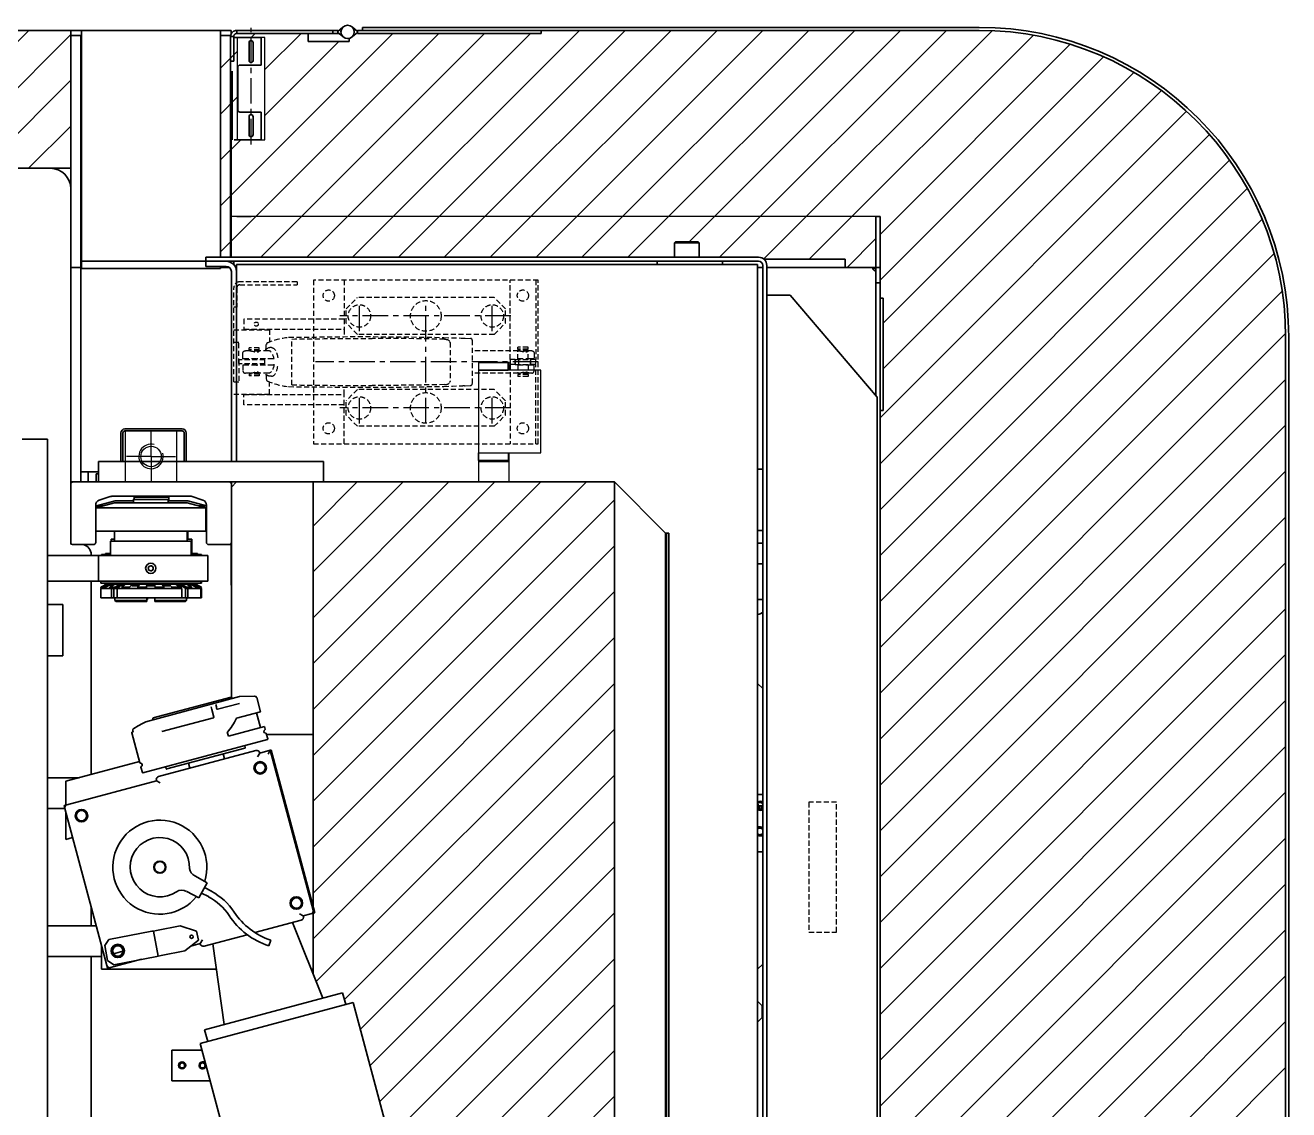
# Model space of a CAD drawing. Header units: millimetres. Extents: x -933 to 2112, y -824 to 824.
# Drawn here: x 875 to 2112, y -237 to 824 of the extents above; entities that cross this region are included whole.
import ezdxf

# ---------------------------------------------------------------- set-up
doc = ezdxf.new("R2010")
doc.units = ezdxf.units.MM
doc.header["$LTSCALE"] = 20
doc.linetypes.add('CENTER', pattern=[2, 1.25, -0.25, 0.25, -0.25])
doc.linetypes.add('HIDDEN', pattern=[0.375, 0.25, -0.125])
for name, color, linetype in [('1', 1, 'HIDDEN'), ('2', 2, 'Continuous'), ('4', 4, 'CENTER'), ('6', 6, 'Continuous'), ('7', 7, 'Continuous')]:
    doc.layers.add(name, color=color, linetype=linetype)
doc.layers.add('Visible Edges(AGVE)', color=7, linetype='Continuous', lineweight=35)

# ---------------------------------------------------------------- blocks, each defined once
blk = doc.blocks.new('laddo')
at = {"layer": '1'}
for p, q in [((-67, 63), (-78, 52)), ((-67, 63), (67, 63)), ((67, 63), (78, 52)), ((-78, 52), (-78, 38)), ((78, 52), (78, 38)), ((-78, 38), (-67, 27)), ((67, 27), (78, 38)), ((-67, 27), (67, 27)), ((-67, -27), (-78, -38)), ((-67, -27), (67, -27)), ((67, -27), (78, -38)), ((-78, -38), (-78, -52)), ((78, -38), (78, -52)), ((-78, -52), (-67, -63)), ((78, -52), (67, -63)), ((-67, -63), (67, -63))]:
    blk.add_line(p, q, dxfattribs=at)
blk.add_lwpolyline([(-110, -80), (110, -80), (110, 80), (-110, 80)], close=True, dxfattribs=at)
for centre, radius in [((-95, 65), 5.5), ((95, 65), 5.5), ((-65, 45), 11), ((0, 45), 15), ((65, 45), 11), ((-65, -45), 11), ((0, -45), 15), ((65, -45), 11), ((-95, -65), 5.5), ((95, -65), 5.5)]:
    blk.add_circle(centre, radius, dxfattribs=at)
at = {"layer": '4'}
for p, q in [((-65, 60.1), (-65, 31.3)), ((0, 60.1), (0, -59.5)), ((65, 60.1), (65, 31.3)), ((-83.1, 45), (84, 45)), ((-110, 0), (108, 0)), ((-65, -30), (-65, -59.5)), ((65, -30), (65, -59.5)), ((-83.1, -45), (84, -45))]:
    blk.add_line(p, q, dxfattribs=at)
blk = doc.blocks.new('G')
at = {"layer": '4'}
for q in [(0, 1), (-1, 0), (1, 0), (0, -1)]:
    blk.add_line((0, 0), q, dxfattribs=at)
at = {"layer": '6'}
blk.add_arc((0, 0), 0.5, 255, 195, dxfattribs=at)
at = {"layer": '7'}
blk.add_circle((0, 0), 0.417, dxfattribs=at)

msp = doc.modelspace()

# ---------------------------------------------------------------- linework, layer by layer
at = {"linetype": 'Continuous'}
for p, q in [((879, 819), (744, 684)), ((1417.8, 819), (1195.8, 597)), ((1462.7, 819), (1240.7, 597)), ((1507.6, 819), (1285.6, 597)), ((1552.5, 819), (1330.5, 597)), ((1597.4, 819), (1375.4, 597)), ((1642.3, 819), (1420.3, 597)), ((1687.2, 819), (1465.2, 597)), ((1732.1, 819), (1525.1, 612)), ((1777, 819), (1555, 597)), ((1821.7, 818.7), (1598.2, 595.3)), ((920, 815.1), (788.9, 684)), ((1280.1, 816), (1066.5, 602.4)), ((1235.2, 816), (1066.5, 647.3)), ((1100.5, 816), (1096.5, 812)), ((1325, 816), (1106, 597)), ((1145.4, 816), (1110, 780.6)), ((1182.3, 808), (1110, 735.7)), ((1369.9, 816), (1150.9, 597)), ((1862.1, 814.3), (1642.8, 595)), ((1898.2, 805.4), (1712, 619.3)), ((1083, 798.5), (1066.5, 782)), ((1930.8, 793.2), (1712, 574.4)), ((920, 770.2), (833.8, 684)), ((1960.5, 777.9), (1715, 532.5)), ((1987.5, 760.1), (1715, 487.6)), ((1083, 753.6), (1066.5, 737.1)), ((2012.1, 739.8), (1712, 439.7)), ((920, 725.3), (878.7, 684)), ((1086.3, 712), (1066.5, 692.2)), ((2034.3, 717.1), (1712, 394.8)), ((2054.1, 692), (1712, 349.9)), ((2071.4, 664.4), (1712, 304.9)), ((2086, 634.1), (1712, 260)), ((1708, 615.3), (1679.7, 587)), ((1511, 597.9), (1510.1, 597)), ((2097.6, 600.8), (1712, 215.1)), ((2105.6, 563.9), (1712, 170.2)), ((2109, 522.3), (1712, 125.3)), ((2109, 477.4), (1712, 80.4)), ((2109, 432.5), (1712, 35.5)), ((2109, 387.6), (1712, -9.4)), ((1424.8, 377), (1157.2, 109.4)), ((1379.9, 377), (1157.2, 154.3)), ((1335, 377), (1157.2, 199.2)), ((1290.1, 377), (1157.2, 244.1)), ((1245.2, 377), (1157.2, 289)), ((1200.3, 377), (1157.2, 333.9)), ((1452.2, 359.5), (1157.2, 64.5)), ((2109, 342.7), (1712, -54.3)), ((1452.2, 314.6), (1157.2, 19.6)), ((2109, 297.8), (1712, -99.2)), ((1452.2, 269.7), (1157.2, -25.3)), ((2109, 252.9), (1712, -144.1)), ((1452.2, 224.8), (1157.2, -70.2)), ((2109, 208), (1712, -189)), ((1452.2, 179.9), (1160.3, -112)), ((2109, 163.1), (1712, -233.9)), ((1452.2, 135), (1187.8, -129.4)), ((2109, 118.2), (1712, -278.8)), ((1452.2, 90.1), (1203.5, -158.7)), ((2109, 73.3), (1712, -323.7)), ((1452.2, 45.1), (1212.9, -194.1)), ((2109, 28.4), (1712, -368.6)), ((1452.2, 0.2), (1222.4, -229.5)), ((2109, -16.5), (1712, -413.5)), ((1452.2, -44.7), (1231.9, -264.9)), ((2109, -61.4), (1715, -455.4)), ((1452.2, -89.6), (1249.4, -292.4)), ((2109, -106.3), (1715, -500.3)), ((1452.2, -134.5), (1250.9, -335.8)), ((2109, -151.2), (1715, -545.2)), ((1452.2, -179.4), (1262.8, -368.7)), ((2109, -196.1), (1712, -593.1)), ((1452.2, -224.3), (1343, -333.5))]:
    msp.add_line(p, q, dxfattribs=at)
at = {"layer": '1'}
for p, q in [((1141.5, 573), (1085.5, 573)), ((1085.5, 570), (1141.5, 570)), ((1141.5, 573), (1141.5, 570)), ((1187.5, 574.5), (1187.5, 536.5)), ((1350, 497), (1350, 574.5)), ((1375, 574.5), (1375, 497)), ((1079.5, 475), (1079.5, 567)), ((1082.5, 567), (1082.5, 548)), ((1082.5, 548), (1079.5, 548)), ((1187.5, 536.5), (1089.5, 536.5)), ((1089.5, 536.5), (1089.5, 526.5)), ((1187.5, 536.5), (1187.5, 526.5)), ((1079.5, 526), (1114.5, 526)), ((1089.5, 526.5), (1187.5, 526.5)), ((1096.5, 526), (1096.5, 526.5)), ((1106.5, 526), (1106.5, 526.5)), ((1114.5, 526), (1114.5, 514)), ((1187.5, 526.5), (1187.5, 519.2)), ((1079.5, 514), (1084.5, 514)), ((1084.5, 493), (1084.5, 514)), ((1104.5, 508.3), (1094.5, 508.3)), ((1094.5, 506.5), (1094.5, 508.3)), ((1104.5, 506.5), (1104.5, 508.3)), ((1116.5, 508.5), (1115.3, 508.5)), ((1133.2, 518.6), (1133.4, 518.6)), ((1136.4, 472.1), (1136.4, 516.9)), ((1291.2, 513.6), (1291.2, 475.4)), ((1305.9, 517.8), (1311, 517.6)), ((1313, 515.8), (1313, 473.2)), ((1367.5, 508.8), (1357.5, 508.8)), ((1357.5, 507), (1357.5, 508.8)), ((1367.5, 507), (1367.5, 508.8)), ((1110.1, 496.5), (1084.5, 496.5)), ((1084.5, 496), (1084.5, 475)), ((1088.5, 497.6), (1088.5, 503.1)), ((1090, 497.6), (1088.5, 497.6)), ((1101.9, 497.6), (1090, 497.6)), ((1095.2, 505.5), (1090.9, 505.5)), ((1104.5, 506.5), (1094.5, 506.5)), ((1094.8, 505.5), (1094.8, 506.5)), ((1104.5, 505.2), (1096.8, 505.2)), ((1101.9, 497.6), (1102.4, 497.6)), ((1118, 497.6), (1102.4, 497.6)), ((1104.2, 505.2), (1104.2, 506.5)), ((1113.5, 505.5), (1104.2, 505.5)), ((1104.5, 505), (1104.5, 505.2)), ((1110.1, 492.5), (1110.1, 496.5)), ((1358.1, 505.5), (1313, 505.5)), ((1355, 497), (1350, 497)), ((1350, 497), (1350, 493)), ((1355, 493), (1355, 497)), ((1355, 497), (1370, 497)), ((1355, 496), (1355, 492)), ((1367.5, 507), (1357.5, 507)), ((1367.5, 505.8), (1357.5, 505.8)), ((1357.5, 497), (1357.5, 505.8)), ((1357.8, 505.8), (1357.8, 507)), ((1370.3, 497.7), (1358.1, 497.7)), ((1358.1, 497.7), (1358.1, 491.4)), ((1371.1, 505.5), (1366.8, 505.5)), ((1367.2, 505.8), (1367.2, 507)), ((1367.5, 497), (1367.5, 505.8)), ((1375, 497), (1370, 497)), ((1370, 497), (1370, 493)), ((1370, 492), (1370, 496)), ((1370.8, 497.7), (1370.3, 497.7)), ((1373.5, 497.7), (1370.8, 497.7)), ((1373.5, 503.1), (1373.5, 497.7)), ((1375, 493), (1375, 497)), ((1110.1, 492.5), (1084.5, 492.5)), ((1090, 491.4), (1088.5, 491.4)), ((1088.5, 491.4), (1088.5, 485.9)), ((1101.9, 491.4), (1090, 491.4)), ((1095.2, 483.5), (1090.9, 483.5)), ((1104.5, 482.6), (1094.5, 482.6)), ((1094.5, 482.6), (1094.5, 480.8)), ((1094.8, 483.5), (1094.8, 482.6)), ((1104.5, 483.8), (1096.8, 483.8)), ((1101.9, 491.4), (1102.4, 491.4)), ((1118, 491.4), (1102.4, 491.4)), ((1104.2, 483.8), (1104.2, 482.6)), ((1113.5, 483.5), (1104.2, 483.5)), ((1104.5, 484), (1104.5, 483.8)), ((1104.5, 482.6), (1104.5, 480.8)), ((1358.1, 483.5), (1313, 483.5)), ((1350, 492), (1350, 414.5)), ((1355, 492), (1350, 492)), ((1355, 492), (1370, 492)), ((1357.5, 492), (1357.5, 483.3)), ((1367.5, 483.3), (1357.5, 483.3)), ((1357.8, 483.3), (1357.8, 482.1)), ((1370.3, 491.4), (1358.1, 491.4)), ((1371.1, 483.5), (1366.8, 483.5)), ((1367.2, 483.3), (1367.2, 482.1)), ((1367.5, 492), (1367.5, 483.3)), ((1375, 492), (1370, 492)), ((1370.8, 491.4), (1370.3, 491.4)), ((1373.5, 491.4), (1370.8, 491.4)), ((1373.5, 485.9), (1373.5, 491.4)), ((1375, 414.5), (1375, 492)), ((1079.5, 475), (1084.5, 475)), ((1104.5, 480.8), (1094.5, 480.8)), ((1114.5, 463), (1114.5, 475)), ((1116.5, 480.5), (1115.3, 480.5)), ((1133.2, 470.4), (1133.4, 470.4)), ((1305.9, 471.2), (1311, 471.4)), ((1367.5, 482.1), (1357.5, 482.1)), ((1357.5, 482.1), (1357.5, 480.3)), ((1367.5, 480.3), (1357.5, 480.3)), ((1367.5, 482.1), (1367.5, 480.3)), ((1079.5, 463), (1114.5, 463)), ((1089.5, 452.5), (1089.5, 462.5)), ((1089.5, 462.5), (1187.5, 462.5)), ((1096.5, 463), (1096.5, 462.5)), ((1106.5, 463), (1106.5, 462.5)), ((1187.5, 462.5), (1187.5, 469.8)), ((1187.5, 452.5), (1187.5, 462.5)), ((1187.5, 452.5), (1089.5, 452.5)), ((1187.5, 414.5), (1187.5, 452.5))]:
    msp.add_line(p, q, dxfattribs=at)
at = {"layer": '1', "flags": 128}
for points in [[(1115.3, 508.5), (1114.9, 508.5), (1114.5, 508.4), (1114.1, 508.4), (1113.8, 508.3), (1113.4, 508.2), (1113, 508), (1112.7, 507.8), (1112.4, 507.6), (1112, 507.4), (1111.7, 507.2), (1111.4, 507), (1111.2, 506.7), (1110.6, 506.1), (1110.1, 505.5)], [(1110.9, 506.5), (1111.2, 509), (1111.4, 511.6)], [(1112.5, 513.2), (1113.7, 513.7), (1114.9, 514.2), (1116.2, 514.7), (1117.4, 515.2), (1118.6, 515.6), (1119.9, 516), (1121.2, 516.4), (1122.4, 516.7), (1123.7, 517.1), (1125, 517.4), (1126.3, 517.6), (1127.7, 517.9), (1129, 518.1), (1130.3, 518.3), (1131.7, 518.5), (1133, 518.6)], [(1116.5, 508.5), (1116.8, 508.5), (1117.2, 508.4), (1117.6, 508.3), (1118, 508.1), (1118.3, 507.9), (1118.7, 507.7), (1119, 507.4), (1119.4, 507), (1119.7, 506.7), (1120, 506.2), (1120.3, 505.8), (1120.6, 505.3), (1120.9, 504.8), (1121.1, 504.2), (1121.4, 503.6), (1121.6, 503), (1121.8, 502.3), (1122, 501.6), (1122.2, 500.9), (1122.3, 500.2), (1122.5, 499.4), (1122.6, 498.7), (1122.7, 497.9), (1122.7, 497.1)], [(1133.4, 518.6), (1142.6, 518.8), (1159.8, 518.9), (1168.9, 519), (1178, 519.1), (1187.1, 519.2), (1196.1, 519.3), (1205.1, 519.3), (1214.1, 519.3), (1223.1, 519.2), (1232, 519.2), (1241, 519.1), (1249.8, 519), (1258.7, 518.9), (1267.5, 518.7), (1276.3, 518.6), (1285.1, 518.4)], [(1136.4, 516.9), (1139.4, 517), (1142.4, 517), (1145.3, 517.1), (1156.3, 517.1), (1159.2, 517.2), (1162.2, 517.2), (1165.2, 517.2), (1168.1, 517.3), (1171.1, 517.3), (1174, 517.3), (1176.9, 517.4), (1179.9, 517.4), (1182.8, 517.4), (1185.7, 517.4), (1188.7, 517.4), (1191.6, 517.5), (1194.5, 517.5), (1197.5, 517.5), (1200.4, 517.5), (1203.3, 517.5), (1206.2, 517.5), (1209.1, 517.5), (1212, 517.5), (1214.9, 517.5)], [(1285.8, 516.7), (1276.9, 516.9), (1268.1, 517), (1259.2, 517.2), (1250.4, 517.3), (1241.5, 517.4), (1232.6, 517.4), (1223.8, 517.5), (1214.9, 517.5)], [(1285.1, 518.4), (1293.5, 518.1), (1302, 517.9)], [(1285.8, 516.7), (1286.6, 516.7), (1287.4, 516.6), (1288.1, 516.5), (1288.5, 516.4), (1288.8, 516.3), (1289.1, 516.1), (1289.4, 516), (1289.7, 515.8), (1290, 515.6), (1290.3, 515.4), (1290.5, 515.1), (1290.8, 514.8), (1291, 514.5)], [(1302, 517.9), (1302.2, 517.9), (1302.4, 517.9), (1302.6, 517.9), (1302.8, 517.8), (1303, 517.8), (1303.2, 517.8), (1303.4, 517.8), (1303.6, 517.8), (1303.8, 517.7), (1303.9, 517.7), (1304.1, 517.7), (1304.3, 517.7), (1304.5, 517.7), (1304.6, 517.7), (1304.8, 517.7), (1304.9, 517.7), (1305.1, 517.7), (1305.2, 517.7), (1305.3, 517.7), (1305.5, 517.8), (1305.6, 517.8), (1305.7, 517.8), (1305.8, 517.8), (1305.9, 517.8)], [(1088.5, 503.1), (1088.5, 503.6), (1088.6, 503.8), (1088.6, 504), (1088.7, 504.2), (1088.8, 504.4), (1089, 504.6), (1089.1, 504.8), (1089.3, 505), (1089.5, 505.1), (1089.7, 505.2), (1089.9, 505.3), (1090.2, 505.4), (1090.4, 505.5), (1090.6, 505.5), (1090.9, 505.5)], [(1095.2, 505.5), (1095.5, 505.5), (1095.9, 505.4), (1096.4, 505.3), (1096.9, 505.2), (1097.5, 505.1), (1098.1, 505), (1098.7, 504.8), (1099.3, 504.7), (1099.9, 504.5), (1100.5, 504.4), (1101.1, 504.3), (1101.7, 504.3), (1102.3, 504.3), (1102.8, 504.3), (1103.2, 504.4), (1103.6, 504.5), (1104, 504.6), (1104.2, 504.8), (1104.4, 504.9), (1104.5, 505.1), (1104.6, 505.2), (1104.5, 505.3), (1104.4, 505.4), (1104.2, 505.5)], [(1118.9, 497.1), (1118.8, 497.1), (1118.8, 497.2), (1118.8, 497.2), (1118.8, 497.2), (1118.7, 497.3), (1118.7, 497.3), (1118.7, 497.3), (1118.6, 497.4), (1118.6, 497.4), (1118.6, 497.4), (1118.5, 497.4), (1118.5, 497.5), (1118.5, 497.5), (1118.4, 497.5), (1118.4, 497.5), (1118.3, 497.5), (1118.3, 497.6), (1118.3, 497.6), (1118.2, 497.6), (1118.2, 497.6), (1118.2, 497.6), (1118.1, 497.6), (1118.1, 497.6), (1118, 497.6)], [(1358.1, 505.5), (1358.5, 505.5), (1359, 505.4), (1359.5, 505.3), (1360, 505.2), (1360.6, 505.1), (1361.2, 504.9), (1361.9, 504.7), (1362.5, 504.6), (1363.2, 504.5), (1363.8, 504.4), (1364.5, 504.3), (1365.1, 504.3), (1365.6, 504.3), (1366.1, 504.4), (1366.5, 504.5), (1366.9, 504.6), (1367.2, 504.7), (1367.4, 504.9), (1367.5, 505.1), (1367.5, 505.2), (1367.5, 505.3), (1367.4, 505.4), (1367.1, 505.5), (1366.8, 505.5)], [(1366.8, 505.5), (1366.7, 505.5), (1366.6, 505.5), (1366.5, 505.5), (1366.3, 505.5), (1366.2, 505.4), (1366, 505.4), (1365.9, 505.4), (1365.7, 505.4), (1365.5, 505.3), (1365.3, 505.3), (1365.2, 505.2), (1365, 505.2), (1364.8, 505.2), (1364.6, 505.1), (1364.4, 505.1), (1364.2, 505), (1364, 505), (1363.8, 504.9), (1363.6, 504.9), (1363.3, 504.8), (1363.1, 504.8), (1362.9, 504.7), (1362.7, 504.7), (1362.5, 504.6)], [(1371.1, 505.5), (1371.3, 505.5), (1371.6, 505.5), (1371.8, 505.4), (1372.1, 505.3), (1372.3, 505.2), (1372.5, 505.1), (1372.7, 505), (1372.9, 504.8), (1373, 504.6), (1373.2, 504.4), (1373.3, 504.2), (1373.3, 504), (1373.4, 503.8), (1373.5, 503.6), (1373.5, 503.1)], [(1088.5, 485.9), (1088.5, 485.4), (1088.6, 485.2), (1088.6, 485), (1088.7, 484.8), (1088.8, 484.6), (1089, 484.4), (1089.1, 484.2), (1089.3, 484), (1089.5, 483.9), (1089.7, 483.8), (1089.9, 483.7), (1090.2, 483.6), (1090.4, 483.5), (1090.6, 483.5), (1090.9, 483.5)], [(1095.2, 483.5), (1095.5, 483.5), (1095.9, 483.6), (1096.4, 483.7), (1096.9, 483.8), (1097.5, 483.9), (1098.1, 484), (1098.7, 484.2), (1099.3, 484.3), (1099.9, 484.5), (1100.5, 484.6), (1101.1, 484.7), (1101.7, 484.7), (1102.3, 484.7), (1102.8, 484.7), (1103.2, 484.6), (1103.6, 484.5), (1104, 484.4), (1104.2, 484.2), (1104.4, 484.1), (1104.5, 483.9), (1104.6, 483.8), (1104.5, 483.7), (1104.4, 483.6), (1104.2, 483.5)], [(1115.3, 480.5), (1114.9, 480.5), (1114.5, 480.6), (1114.1, 480.6), (1113.8, 480.7), (1113.4, 480.8), (1113, 481), (1112.7, 481.2), (1112.4, 481.4), (1112, 481.6), (1111.7, 481.8), (1111.4, 482), (1111.2, 482.3), (1110.6, 482.9), (1110.1, 483.5)], [(1110.9, 482.5), (1111.2, 480), (1111.4, 477.4)], [(1116.5, 480.5), (1116.8, 480.5), (1117.2, 480.6), (1117.6, 480.7), (1118, 480.9), (1118.3, 481.1), (1118.7, 481.3), (1119, 481.6), (1119.4, 482), (1119.7, 482.3), (1120, 482.8), (1120.3, 483.2), (1120.6, 483.7), (1120.9, 484.2), (1121.1, 484.8), (1121.4, 485.4), (1121.6, 486), (1121.8, 486.7), (1122, 487.4), (1122.2, 488.1), (1122.3, 488.8), (1122.5, 489.6), (1122.6, 490.3), (1122.7, 491.1), (1122.7, 491.9)], [(1118.9, 491.9), (1118.8, 491.9), (1118.8, 491.8), (1118.8, 491.8), (1118.8, 491.8), (1118.7, 491.7), (1118.7, 491.7), (1118.7, 491.7), (1118.6, 491.6), (1118.6, 491.6), (1118.6, 491.6), (1118.5, 491.6), (1118.5, 491.5), (1118.5, 491.5), (1118.4, 491.5), (1118.4, 491.5), (1118.3, 491.5), (1118.3, 491.4), (1118.3, 491.4), (1118.2, 491.4), (1118.2, 491.4), (1118.2, 491.4), (1118.1, 491.4), (1118.1, 491.4), (1118, 491.4)], [(1358.1, 483.5), (1358.5, 483.5), (1359, 483.6), (1359.5, 483.7), (1360, 483.8), (1360.6, 483.9), (1361.2, 484.1), (1361.9, 484.3), (1362.5, 484.4), (1363.2, 484.5), (1363.8, 484.6), (1364.5, 484.7), (1365.1, 484.7), (1365.6, 484.7), (1366.1, 484.6), (1366.5, 484.5), (1366.9, 484.4), (1367.2, 484.3), (1367.4, 484.1), (1367.5, 483.9), (1367.5, 483.8), (1367.5, 483.7), (1367.4, 483.6), (1367.1, 483.5), (1366.8, 483.5)], [(1366.8, 483.5), (1366.7, 483.5), (1366.6, 483.5), (1366.5, 483.5), (1366.3, 483.5), (1366.2, 483.6), (1366, 483.6), (1365.9, 483.6), (1365.7, 483.6), (1365.5, 483.7), (1365.3, 483.7), (1365.2, 483.8), (1365, 483.8), (1364.8, 483.8), (1364.6, 483.9), (1364.4, 483.9), (1364.2, 484), (1364, 484), (1363.8, 484.1), (1363.6, 484.1), (1363.3, 484.2), (1363.1, 484.2), (1362.9, 484.3), (1362.7, 484.3), (1362.5, 484.4)], [(1371.1, 483.5), (1371.3, 483.5), (1371.6, 483.5), (1371.8, 483.6), (1372.1, 483.7), (1372.3, 483.8), (1372.5, 483.9), (1372.7, 484), (1372.9, 484.2), (1373, 484.4), (1373.2, 484.6), (1373.3, 484.8), (1373.3, 485), (1373.4, 485.2), (1373.5, 485.4), (1373.5, 485.9)], [(1112.5, 475.8), (1113.7, 475.3), (1114.9, 474.8), (1116.2, 474.3), (1117.4, 473.8), (1118.6, 473.4), (1119.9, 473), (1121.2, 472.6), (1122.4, 472.3), (1123.7, 471.9), (1125, 471.6), (1126.3, 471.4), (1127.7, 471.1), (1129, 470.9), (1130.3, 470.7), (1131.7, 470.5), (1133, 470.4)], [(1133.4, 470.4), (1142.6, 470.2), (1159.8, 470.1), (1168.9, 470), (1178, 469.9), (1187.1, 469.8), (1196.1, 469.7), (1205.1, 469.7), (1214.1, 469.7), (1223.1, 469.8), (1232, 469.8), (1241, 469.9), (1249.8, 470), (1258.7, 470.1), (1267.5, 470.3), (1276.3, 470.4), (1285.1, 470.6)], [(1136.4, 472.1), (1139.4, 472), (1142.4, 472), (1145.3, 471.9), (1156.3, 471.9), (1159.2, 471.8), (1162.2, 471.8), (1165.2, 471.8), (1168.1, 471.7), (1171.1, 471.7), (1174, 471.7), (1176.9, 471.6), (1179.9, 471.6), (1182.8, 471.6), (1185.7, 471.6), (1188.7, 471.6), (1191.6, 471.5), (1194.5, 471.5), (1197.5, 471.5), (1200.4, 471.5), (1203.3, 471.5), (1206.2, 471.5), (1209.1, 471.5), (1212, 471.5), (1214.9, 471.5)], [(1285.8, 472.3), (1276.9, 472.1), (1268.1, 472), (1259.2, 471.8), (1250.4, 471.7), (1241.5, 471.6), (1232.6, 471.6), (1223.8, 471.5), (1214.9, 471.5)], [(1285.1, 470.6), (1293.5, 470.9), (1302, 471.1)], [(1285.8, 472.3), (1286.6, 472.3), (1287.4, 472.4), (1288.1, 472.5), (1288.5, 472.6), (1288.8, 472.7), (1289.1, 472.9), (1289.4, 473), (1289.7, 473.2), (1290, 473.4), (1290.3, 473.6), (1290.5, 473.9), (1290.8, 474.2), (1291, 474.5)], [(1302, 471.1), (1302.2, 471.1), (1302.4, 471.1), (1302.6, 471.1), (1302.8, 471.2), (1303, 471.2), (1303.2, 471.2), (1303.4, 471.2), (1303.6, 471.2), (1303.8, 471.3), (1303.9, 471.3), (1304.1, 471.3), (1304.3, 471.3), (1304.5, 471.3), (1304.6, 471.3), (1304.8, 471.3), (1304.9, 471.3), (1305.1, 471.3), (1305.2, 471.3), (1305.3, 471.3), (1305.5, 471.2), (1305.6, 471.2), (1305.7, 471.2), (1305.8, 471.2), (1305.9, 471.2)]]:
    msp.add_lwpolyline(points, dxfattribs=at)
at = {"layer": '1'}
msp.add_lwpolyline([(1669.5, 63.5), (1642.5, 63.5), (1642.5, -63.5), (1669.5, -63.5)], close=True, dxfattribs=at)
msp.add_circle((1101.5, 531.5), 2.07, dxfattribs=at)
for centre, radius, start, end in [((1085.5, 567), 6, 90, 180), ((1085.5, 567), 3, 90, 180), ((1113.4, 511.4), 2, 114.9047, 174.0228), ((1133.2, 516.6), 2, 91.1186, 95.3165), ((1289.2, 513.5), 2, 4.0061, 30.7907), ((1311, 515.6), 2, 6.3247, 88.0926), ((1113.4, 477.6), 2, 185.9772, 245.0953), ((1133.2, 472.4), 2, 264.6835, 268.8814), ((1289.2, 475.5), 2, 329.2093, 355.9939), ((1311, 473.4), 2, 271.9074, 353.6753)]:
    msp.add_arc(centre, radius, start, end, dxfattribs=at)
msp.add_ellipse((1113.5, 494.5), major_axis=(0, -11), ratio=0.508435, start_param=1.809418, end_param=3.141593, dxfattribs=at)
at = {"layer": '1', "extrusion": (0, 0, -1)}
msp.add_ellipse((1113.5, 494.5), major_axis=(0, -11), ratio=0.508435, start_param=-1.332175, end_param=0, dxfattribs=at)
at = {"layer": '4'}
msp.add_line((1096.5, 707.3), (1096.5, 821.5), dxfattribs=at)
at = {"layer": '7'}
msp.add_line((1708, 637), (1076.5, 637), dxfattribs=at)
for points in [[(1110, 812), (1083, 812), (1083, 712), (1110, 712)], [(1319.2, 494), (1319.2, 486.5), (1348.2, 486.5), (1348.2, 494)], [(1319.2, 486.5), (1319.2, 405.5), (1380.2, 405.5), (1380.2, 486.5)], [(1023.6, 377), (973.6, 377), (973.6, 427), (1023.6, 427)], [(1319.2, 398), (1319.2, 405.5), (1348.2, 405.5), (1348.2, 398)]]:
    msp.add_lwpolyline(points, close=True, dxfattribs=at)
for points in [[(1319.2, 494), (1348.2, 494)], [(1349.2, 486.5), (1349.2, 494), (1319.2, 494), (1319.2, 377)], [(1319.2, 397), (1348.2, 397), (1348.2, 398), (1319.2, 398)], [(1349.2, 377), (1349.2, 405.5)]]:
    msp.add_lwpolyline(points, dxfattribs=at)
at = {"layer": 'Visible Edges(AGVE)'}
for p, q in [((920, 819), (-783, 819)), ((920, 819), (930.5, 819)), ((920, 819), (920, 814)), ((930.5, 812.9), (930.5, 819)), ((1066.5, 819), (930.5, 819)), ((1066.5, 819), (1077, 819)), ((1066.5, 819), (1066.5, 812.9)), ((1077, 819), (1077, 815.4)), ((1082.5, 819), (1082.5, 817.3)), ((1176.5, 819), (1082.5, 819)), ((1082.5, 817.3), (1082.5, 816)), ((1181.5, 819), (1176.5, 819)), ((1176.5, 816), (1176.5, 819)), ((1181.5, 818), (1186.4, 822.1)), ((1181.5, 816), (1181.5, 819)), ((1186.4, 812.9), (1181.5, 817)), ((1195.6, 822.1), (1200.5, 818)), ((1200.5, 817), (1195.6, 812.9)), ((1380.5, 819), (1200.5, 819)), ((1200.5, 816), (1200.5, 819)), ((1205.5, 819), (1205.5, 822)), ((1205.5, 822), (1809, 822)), ((1809, 819), (1205.5, 819)), ((1380.5, 816), (1380.5, 819)), ((920, 814), (930, 814)), ((920, 587), (920, 814)), ((930, 814), (930, 587)), ((930.5, 812.9), (930.5, 593)), ((1076.5, 814), (1066.5, 814)), ((1066.5, 597), (1066.5, 812.9)), ((1076.5, 813), (1076.5, 814)), ((1076.5, 808.7), (1076.5, 813)), ((1076.5, 813), (1079.5, 813)), ((1076.5, 597), (1076.5, 808.7)), ((1079.5, 813), (1079.5, 789)), ((1106.5, 812), (1080, 812)), ((1082.5, 816), (1176.5, 816)), ((1094.5, 789.5), (1094.5, 807)), ((1098.5, 807), (1098.5, 789.5)), ((1106.5, 785), (1106.5, 812)), ((1152.5, 816), (1152.5, 808)), ((1152.5, 808), (1192.5, 808)), ((1176.5, 816), (1181.5, 816)), ((1182.7, 816), (1181.5, 816)), ((1192.5, 811.1), (1192.5, 808)), ((1200.5, 816), (1380.5, 816)), ((1079.5, 789), (1076.5, 789)), ((1083.5, 741), (1083.5, 783)), ((1085.5, 785), (1106.5, 785)), ((1077, 597), (1077, 779)), ((1078, 712), (1078, 779)), ((1106.5, 739), (1085.5, 739)), ((1094.5, 717), (1094.5, 734.5)), ((1098.5, 734.5), (1098.5, 717)), ((1106.5, 712), (1106.5, 739)), ((1080, 712), (1106.5, 712)), ((-783, 684), (920, 684)), ((1096.5, 637), (1082.5, 637)), ((1708, 587), (1708, 637)), ((1708, 637), (1712, 637)), ((1712, 637), (1712, 587)), ((1512, 612), (1511, 611)), ((1535, 611), (1511, 611)), ((1511, 611), (1511, 597)), ((1512, 612), (1534, 612)), ((1534, 612), (1535, 611)), ((1535, 611), (1535, 597)), ((1052.2, 593), (1052.2, 597)), ((1593.2, 597), (1052.2, 597)), ((1598.5, 595), (1678, 595)), ((1678, 595), (1678, 587)), ((930, 587), (920, 587)), ((920, 587), (920, 377)), ((930, 582.6), (930, 587)), ((930.5, 587), (930, 587)), ((930, 571), (930, 582.6)), ((930.5, 593), (930.5, 586)), ((1052.2, 593), (930.5, 593)), ((1066.5, 586), (930.5, 586)), ((1052.2, 593), (1072.2, 593)), ((1052.2, 588), (1052.2, 593)), ((1052.2, 593), (1593.2, 593)), ((1072.2, 588), (1052.2, 588)), ((1066.5, 588), (1066.5, 587)), ((1075.2, 587), (1066.5, 587)), ((1066.5, 586), (1066.5, 587)), ((1076.5, 592), (1076.5, 593)), ((1077.2, 583), (1077.2, 397)), ((1079.5, 589.8), (1079.5, 593)), ((1082.2, 587), (1081.4, 587)), ((1592.2, 590), (1082.2, 590)), ((1082.2, 583), (1082.2, 590)), ((1082.2, 397), (1082.2, 583)), ((1494, 593), (1494, 590)), ((1558, 590), (1558, 593)), ((1592.2, -590), (1592.2, 590)), ((1597.2, 587), (1592.2, 587)), ((1597.2, 589), (1597.2, -589)), ((1601.2, -589), (1601.2, 589)), ((1708, 587), (1601.2, 587)), ((1708, 587), (1708, 586.4)), ((1708, 587), (1708, 587)), ((1712, 587), (1708, 587)), ((1708, 586.4), (1708, 583.7)), ((1708, 583.7), (1708, 572)), ((1712, 572), (1712, 587)), ((930, 571), (930, 403)), ((1708, 572), (1708, 572)), ((1708, 572), (1712, 572)), ((1708, 572), (1708, 461.2)), ((1708, 461.2), (1708, 571)), ((1712, -572), (1712, 572)), ((1601.2, 560), (1605.2, 560)), ((1624.2, 560), (1605.2, 560)), ((1624.2, 560), (1709.2, 460)), ((1715, 557), (1712, 557)), ((1715, 557), (1715, 547)), ((1715, 457), (1715, 547)), ((2109, -519), (2109, 519)), ((2112, 519), (2112, -519)), ((1709.2, -460), (1709.2, 460)), ((1712, 447), (1715, 447)), ((1715, 457), (1715, 447)), ((969, 397), (969, 425)), ((971, 425), (971, 397)), ((973, 429), (1029, 429)), ((1029, 427), (973, 427)), ((1031, 397), (1031, 425)), ((1033, 425), (1033, 397)), ((872.3, 419), (897.3, 419)), ((897.3, 419), (897.3, -419)), ((930, 391.4), (930, 403)), ((947.2, 397), (1017.2, 397)), ((947.2, 377), (947.2, 397)), ((1017.2, 397), (1167.2, 397)), ((1167.2, 397), (1167.2, 377)), ((930, 377), (930, 391.4)), ((930, 387), (937, 387)), ((947.2, 387), (937, 387)), ((937, 377), (937, 387)), ((945, 385), (945, 377)), ((947.2, 385), (945, 385)), ((1592.2, 389.5), (1597.2, 389.5)), ((920, 375), (920, 377)), ((920, 377), (922, 377)), ((920, 317.8), (920, 375)), ((922, 377), (1075.2, 377)), ((1075.2, 377), (1167.2, 377)), ((1077, 377), (1077, 375.9)), ((1077.2, 377), (1077.2, 375)), ((1082.2, 377), (1077.2, 372)), ((1077.2, 375), (1077.2, 317.8)), ((1157.2, 377), (1157.2, 130)), ((1167.2, 377), (1452.2, 377)), ((1502.2, 327), (1452.2, 377)), ((1452.2, 377), (1452.2, -377)), ((958.6, 362.7), (947.8, 359.1)), ((1037.8, 363), (960.2, 363)), ((981.3, 360), (1015.3, 360)), ((982, 362), (1016, 362)), ((1049.4, 359.1), (1037.8, 363)), ((962.8, 356.5), (944.4, 351.6)), ((944.4, 354.4), (944.4, 317.8)), ((944.4, 351.6), (1052.1, 351.6)), ((963.5, 358.5), (945.1, 353.6)), ((945.1, 353.6), (951.9, 353.6)), ((945.1, 353.6), (945.1, 351.8)), ((962.8, 356.5), (1033.8, 356.5)), ((963.5, 358.5), (981.2, 358.5)), ((1015.3, 358.5), (1034.5, 358.5)), ((1033.8, 356.5), (1052.1, 351.6)), ((1034.5, 358.5), (1052.8, 353.6)), ((1044.6, 353.6), (1052.8, 353.6)), ((1052.1, 351.6), (1052.1, 329)), ((1052.8, 317.8), (1052.8, 354.4)), ((944.4, 329), (1052.1, 329)), ((962.8, 329), (962.8, 319)), ((1033.8, 329), (1033.8, 319)), ((1034.5, 329), (1034.5, 321)), ((1052.1, 331), (1052.8, 331)), ((1502.2, -327), (1502.2, 327)), ((1502.2, 327), (1503.2, 327)), ((1502.2, 327), (1502.2, 327)), ((1505.2, 327), (1503.2, 327)), ((1503.2, 327), (1503.2, -327)), ((1505.2, -327), (1505.2, 327)), ((1597.2, 329.5), (1592.2, 329.5)), ((920, 316), (920, 317.8)), ((921.1, 316), (920, 316)), ((942.4, 315.8), (922, 315.8)), ((958.8, 319), (1037.8, 319)), ((958.8, 305), (958.8, 319)), ((959.5, 321), (962.8, 321)), ((959.5, 319), (959.5, 321)), ((1033.8, 321), (1038.5, 321)), ((1037.8, 305), (1037.8, 319)), ((1038.5, 307), (1038.5, 321)), ((1075.2, 315.8), (1054.8, 315.8)), ((1077, 316.9), (1077, 278)), ((1077.2, 317.8), (1077.2, 166.4)), ((1592.2, 317), (1597.2, 317)), ((947.3, 305), (897.3, 305)), ((897.3, 305), (897.3, 280)), ((940, 305), (940, 306)), ((947.3, 280), (947.3, 305)), ((1054.3, 305), (947.3, 305)), ((950, 306), (958.8, 306)), ((950, 306), (950, 305)), ((954, 307), (958.8, 307)), ((954, 306), (954, 307)), ((1037.8, 307), (1044, 307)), ((1037.8, 306), (1048, 306)), ((1044, 306), (1044, 307)), ((1048, 306), (1048, 305)), ((1054.3, 280), (1054.3, 305)), ((1592.2, 297), (1597.2, 297)), ((897.3, 280), (947.3, 280)), ((940, 90.7), (940, 280)), ((947.3, 280), (1054.3, 280)), ((949.3, 278), (949.3, 280)), ((1047.3, 278), (949.3, 278)), ((955.4, 277), (949.3, 274.1)), ((949.3, 274.1), (949.4, 274.1)), ((949.8, 272.9), (949.3, 274.1)), ((949.8, 272.9), (949.3, 272.6)), ((949.3, 263.5), (949.3, 272.6)), ((959.9, 272.6), (949.3, 272.6)), ((949.4, 274.1), (955.6, 277)), ((950, 272.9), (949.4, 274.1)), ((956.9, 277), (950.9, 274.1)), ((950.9, 274.1), (951.5, 272.9)), ((950.9, 274.1), (953.9, 274.1)), ((953.3, 277), (953.3, 278)), ((1043.3, 277), (953.3, 277)), ((953.9, 274.1), (959.4, 277)), ((954.4, 272.9), (953.9, 274.1)), ((955.6, 277), (955.6, 276.4)), ((963.2, 277), (958.1, 274.1)), ((958.1, 274.1), (958.6, 272.9)), ((958.1, 274.1), (963.6, 274.1)), ((958.4, 275.5), (960.5, 275.5)), ((959.4, 277), (959.4, 275.5)), ((959.9, 272.6), (960.3, 272.9)), ((959.9, 263.5), (959.9, 272.6)), ((960.3, 272.8), (964.1, 272.8)), ((962.3, 263.5), (962.3, 272.8)), ((963.6, 274.1), (968, 277)), ((964.1, 272.8), (963.6, 274.1)), ((966.1, 274.1), (964.1, 272.8)), ((967.8, 274.5), (965.3, 272.6)), ((965.3, 272.6), (965.3, 263.5)), ((1028.7, 272.6), (965.3, 272.6)), ((967.2, 275.5), (971.9, 275.5)), ((968, 277), (968, 275.5)), ((973.7, 277), (970.2, 274.1)), ((970.2, 274.1), (970.5, 272.9)), ((970.2, 274.1), (977.6, 274.1)), ((977.6, 274.1), (980.2, 277)), ((977.8, 272.9), (977.6, 274.1)), ((979.7, 275.5), (986.4, 275.5)), ((980.2, 277), (980.2, 275.5)), ((987.2, 277), (985.6, 274.1)), ((985.6, 274.1), (985.7, 272.9)), ((985.6, 274.1), (994, 274.1)), ((994, 274.1), (994.5, 277)), ((994.1, 272.9), (994, 274.1)), ((994.4, 275.5), (1002.1, 275.5)), ((994.5, 277), (994.5, 275.5)), ((1002, 277), (1002.5, 274.1)), ((1002, 277), (1002, 275.5)), ((1002.5, 274.1), (1002.5, 272.9)), ((1002.5, 274.1), (1011, 274.1)), ((1011, 274.1), (1009.4, 277)), ((1010.2, 275.5), (1016.9, 275.5)), ((1010.8, 272.9), (1011, 274.1)), ((1016.4, 277), (1019, 274.1)), ((1016.4, 277), (1016.4, 275.5)), ((1019, 274.1), (1018.7, 272.9)), ((1019, 274.1), (1026.4, 274.1)), ((1026.4, 274.1), (1022.8, 277)), ((1024.7, 275.5), (1029.4, 275.5)), ((1026.1, 272.9), (1026.4, 274.1)), ((1028.7, 272.6), (1026.4, 274.5)), ((1028.6, 277), (1032.9, 274.1)), ((1028.6, 277), (1028.6, 275.5)), ((1028.7, 263.5), (1028.7, 272.6)), ((1032.5, 272.8), (1030.5, 274.1)), ((1032.3, 263.5), (1032.3, 272.9)), ((1032.9, 274.1), (1032.5, 272.8)), ((1032.5, 272.8), (1034.1, 272.8)), ((1032.9, 274.1), (1038.4, 274.1)), ((1038.4, 274.1), (1033.3, 277)), ((1034.2, 272.9), (1034.6, 272.6)), ((1034.6, 272.6), (1034.6, 263.5)), ((1047.3, 272.6), (1034.6, 272.6)), ((1036, 275.5), (1038.1, 275.5)), ((1037.1, 277), (1042.7, 274.1)), ((1037.1, 277), (1037.1, 275.5)), ((1037.9, 272.9), (1038.4, 274.1)), ((1045.6, 274.1), (1039.6, 277)), ((1040.9, 277), (1047.1, 274.1)), ((1040.9, 277), (1040.9, 276.4)), ((1041.1, 277), (1047.3, 274.1)), ((1041.6, 277), (1047.8, 274.1)), ((1041.6, 277), (1041.6, 276.7)), ((1041.8, 277), (1048, 274.1)), ((1042.7, 274.1), (1042.2, 272.9)), ((1042.7, 274.1), (1045.6, 274.1)), ((1043.3, 277), (1043.3, 278)), ((1044, 277), (1043.3, 277)), ((1044, 277), (1044, 278)), ((1045.1, 272.9), (1045.6, 274.1)), ((1047.1, 274.1), (1046.5, 272.9)), ((1046.7, 272.9), (1047.3, 274.1)), ((1046.7, 272.9), (1047.3, 272.6)), ((1047.1, 274.1), (1047.3, 274.1)), ((1047.8, 274.1), (1047.2, 272.9)), ((1047.3, 278), (1047.3, 280)), ((1048, 278), (1047.3, 278)), ((1048, 272.6), (1047.3, 272.6)), ((1047.3, 263.5), (1047.3, 272.6)), ((1047.4, 272.9), (1048, 274.1)), ((1047.4, 272.9), (1048, 272.6)), ((1047.8, 274.1), (1048, 274.1)), ((1048, 278), (1048, 280)), ((1048, 263.5), (1048, 272.6)), ((949.3, 263.5), (959.9, 263.5)), ((962.3, 263.5), (959.9, 263.5)), ((965.3, 263.5), (962.3, 263.5)), ((963.3, 263.5), (963.3, 261)), ((963.3, 261), (994.3, 261)), ((964.3, 260), (963.3, 261)), ((994.3, 260), (964.3, 260)), ((965.3, 263.5), (1028.7, 263.5)), ((994.3, 261), (994.3, 263.5)), ((994.3, 263), (995, 263)), ((995, 262), (994.3, 262)), ((994.3, 260), (994.3, 261)), ((995, 263), (995, 263.5)), ((995, 262), (995, 263)), ((1002.2, 261), (1002.2, 263.5)), ((1002.2, 263.5), (1002.2, 260)), ((1002.2, 260), (1002.2, 261)), ((1002.2, 260), (1002.2, 260)), ((1002.2, 260), (1002.3, 260)), ((1002.3, 263.5), (1002.3, 261)), ((1002.3, 260), (1002.3, 263.5)), ((1002.3, 261), (1033.3, 261)), ((1002.3, 261), (1002.3, 260)), ((1032.3, 260), (1002.3, 260)), ((1002.3, 260), (1002.3, 260)), ((1032.3, 263.5), (1028.7, 263.5)), ((1034.6, 263.5), (1032.3, 263.5)), ((1032.3, 260), (1033.3, 261)), ((1033.3, 263.5), (1033.3, 261)), ((1033.3, 263), (1034, 263)), ((1033.3, 262.3), (1034, 263)), ((1034, 263.5), (1034, 263)), ((1034.6, 263.5), (1047.3, 263.5)), ((1047.3, 263.5), (1048, 263.5)), ((1592.2, 262), (1597.2, 262)), ((897.3, 257), (912.2, 257)), ((912.2, 207), (912.2, 257)), ((897.3, 207), (912.2, 207)), ((1592.2, 179.8), (1597.2, 174.8)), ((993.5, 142.3), (1085.1, 166.9)), ((1000.7, 146), (1077, 166.4)), ((1077.8, 165.4), (1077.6, 166.1)), ((1085.2, 166.9), (1100, 167.5)), ((1105.7, 152.1), (1102, 166)), ((1057.3, 157), (1057.6, 155.6)), ((1057.6, 155.6), (1058, 154.2)), ((1058, 154.2), (1060, 146.9)), ((1062.5, 156.9), (1061.9, 159.1)), ((1062.8, 155.5), (1062.5, 156.9)), ((1063, 154.9), (1062.8, 155.5)), ((1063.6, 154.6), (1085.2, 160.3)), ((1105.7, 152.1), (1082.2, 145.8)), ((1105.7, 136.6), (1101.8, 151.1)), ((993.4, 142.3), (991.5, 141.3)), ((1000.5, 144.7), (1000.3, 145.4)), ((1009.1, 132.7), (1059.6, 146.3)), ((1074.3, 128.2), (1109.6, 137.6)), ((1110.3, 135), (1109.6, 137.6)), ((987.6, 102.1), (979.7, 131.6)), ((980.1, 132.2), (981, 132.4)), ((980.8, 133.5), (980.9, 132.9)), ((1112.4, 125), (990.7, 92.4)), ((1074.3, 128.2), (1073.2, 132)), ((1112.8, 125.6), (1111.4, 130.7)), ((1111.6, 130), (1157.2, 130)), ((1157.2, 130), (1157.2, -38.2)), ((1101.1, 114.2), (1006, 88.7)), ((1090.4, 116.5), (1014.1, 96.1)), ((1090.7, 117.1), (1090.3, 118.6)), ((1104.9, 111.6), (1102.8, 107.9)), ((1104.9, 111.6), (1104.8, 112.1)), ((1115.3, 114.4), (1104.9, 111.6)), ((1115.3, 114.4), (1113.2, 110.7)), ((1116.2, 114.6), (1115.3, 114.4)), ((1157.2, -42.1), (1115.3, 114.4)), ((1159, -44.7), (1116.2, 114.6)), ((915.2, 84.1), (987.3, 103.4)), ((1036.6, 96.9), (1035.3, 101.7)), ((1070.4, 106), (1069.1, 110.8)), ((928.1, 87.5), (897.3, 87.5)), ((990.1, 92.7), (988.7, 97.9)), ((1013.5, 96.4), (1013.1, 97.9)), ((915.2, 60.8), (915.2, 84.1)), ((1004, 84.5), (916.3, 61.1)), ((1004, 84.5), (1003.8, 85)), ((1007.6, 82.4), (1004, 84.5)), ((1597.2, 71), (1592.2, 71)), ((897.3, 57.5), (914.1, 57.5)), ((916.3, 61.1), (913.4, 60.3)), ((913.4, 60.3), (914.2, 57.4)), ((914.2, 57.4), (955.3, -96.2)), ((915.2, 27.1), (915.2, 53.6)), ((1593.2, 60), (1593.7, 60)), ((1593.7, 60), (1595.7, 60)), ((1593.7, 60), (1593.7, 58.3)), ((1595.7, 60), (1597.2, 60)), ((1595.7, 56.9), (1595.7, 60)), ((921.8, 28.9), (915.2, 27.1)), ((1592.2, 15), (1597.2, 15)), ((1053.5, -15.2), (1041.4, -8.6)), ((1033.5, -23.7), (1045.5, -30.1)), ((1045.5, -30.1), (1053.5, -15.2)), ((1050.9, -20), (1057.6, -23.6)), ((1048.1, -25.3), (1054.7, -28.8)), ((940, -57.5), (940, -39)), ((1143.9, -45.7), (1147.6, -47.8)), ((1147.6, -47.8), (1155.1, -45.8)), ((1147.6, -47.8), (1147.7, -48.3)), ((1155.1, -45.8), (1159, -44.7)), ((1157.2, -45.2), (1157.2, -100)), ((945, -57.5), (897.3, -57.5)), ((1027, -57.5), (1003.9, -61.9)), ((1027, -57.5), (1043.2, -62.5)), ((1100.3, -64.1), (1145.6, -51.9)), ((1136.9, -54.3), (1166.8, -128.1)), ((953.3, -76.8), (957.3, -70.9)), ((999.5, -62.8), (957.3, -70.9)), ((1001, -62.5), (999.5, -62.8)), ((1001, -62.5), (1003.9, -61.9)), ((1001, -62.5), (1005.7, -87.1)), ((1044.9, -71.4), (1031.7, -82)), ((1043.2, -62.5), (1044.9, -71.4)), ((1046.7, -74.8), (1048.8, -71.2)), ((1050.5, -77.4), (1092.7, -66.1)), ((1115.7, -71.4), (1113.8, -77.1)), ((950.2, -100), (950.2, -77.1)), ((953.3, -76.8), (956.1, -91.5)), ((971.1, -82.2), (961.7, -84.7)), ((1008.6, -86.5), (1005.7, -87.1)), ((1008.6, -86.5), (1031.7, -82)), ((1037.6, -77.3), (1046.7, -74.8)), ((1046.7, -74.8), (1046.8, -75.3)), ((1059.2, -75.1), (1070.2, -153.9)), ((897.3, -87.5), (950.2, -87.5)), ((940, -280), (940, -87.5)), ((955.3, -96.2), (956.1, -99.1)), ((962, -95.5), (956.1, -91.5)), ((956.1, -99.1), (959, -98.3)), ((959, -98.3), (989.3, -90.2)), ((962, -95.5), (1004.2, -87.3)), ((1004.2, -87.3), (1005.7, -87.1)), ((1597.2, -94.8), (1592.2, -99.8)), ((1062.6, -100), (950.2, -100)), ((1157.2, -100), (1155.4, -100)), ((1157.2, -100), (1157.2, -104.4)), ((1186.1, -122.9), (1050.9, -159.1)), ((1189.2, -134.5), (1186.1, -122.9)), ((1196.5, -132.5), (1046.7, -172.7)), ((1239.9, -294.8), (1196.5, -132.5)), ((1596.8, -135.8), (1592.2, -131.1)), ((1596.8, -135.8), (1596.8, -147.1)), ((1596.8, -147.1), (1592.2, -151.7)), ((1054, -170.7), (1050.9, -159.1)), ((1090.2, -334.9), (1046.7, -172.7)), ((1019, -209), (1019, -179)), ((1048.4, -179), (1019, -179)), ((1056.5, -209), (1019, -209))]:
    msp.add_line(p, q, dxfattribs=at)
at = {"layer": 'Visible Edges(AGVE)', "flags": 128}
for points in [[(1076.5, 813), (1076.5, 813.5), (1076.6, 814), (1076.7, 814.4), (1076.8, 814.9), (1077, 815.3), (1077.1, 815.7), (1077.3, 816), (1077.5, 816.4), (1077.8, 816.7), (1078, 817), (1078.3, 817.3), (1078.6, 817.5), (1078.8, 817.8), (1079.1, 818), (1079.4, 818.2), (1079.8, 818.3), (1080.1, 818.5), (1080.4, 818.6), (1080.7, 818.7), (1081.1, 818.8), (1081.4, 818.9), (1081.8, 819), (1082.1, 819), (1082.5, 819)], [(1082.5, 816), (1082.3, 816), (1082.1, 816), (1082, 816), (1081.8, 815.9), (1081.6, 815.9), (1081.4, 815.8), (1081.3, 815.7), (1081.1, 815.7), (1081, 815.6), (1080.8, 815.5), (1080.7, 815.4), (1080.5, 815.3), (1080.4, 815.1), (1080.3, 815), (1080.1, 814.9), (1080, 814.7), (1079.9, 814.5), (1079.8, 814.3), (1079.7, 814.1), (1079.7, 813.9), (1079.6, 813.7), (1079.5, 813.5), (1079.5, 813.3), (1079.5, 813)], [(1704.9, 585.8), (1705, 585.9), (1705.1, 585.9), (1705.3, 585.9), (1705.4, 586), (1705.5, 586), (1705.7, 586), (1705.8, 586), (1705.9, 586.1), (1706, 586.1), (1706.2, 586.1), (1706.3, 586.1), (1706.4, 586.2), (1706.5, 586.2), (1706.6, 586.2), (1706.8, 586.2), (1706.9, 586.3), (1707, 586.3), (1707.2, 586.3), (1707.3, 586.3), (1707.4, 586.3), (1707.6, 586.4), (1707.7, 586.4), (1707.9, 586.4), (1708, 586.4)], [(1708, 583.7), (1707.8, 583.7), (1707.5, 583.7), (1707.3, 583.8), (1707, 583.8), (1706.8, 583.9), (1706.6, 584), (1706.4, 584.1), (1706.2, 584.2), (1706.1, 584.3), (1705.9, 584.4), (1705.8, 584.5), (1705.7, 584.6), (1705.6, 584.7), (1705.5, 584.8), (1705.4, 584.9), (1705.3, 585), (1705.2, 585.1), (1705.2, 585.3), (1705.1, 585.4), (1705.1, 585.5), (1705, 585.6), (1705, 585.6), (1704.9, 585.7), (1704.9, 585.8)], [(1000.7, 292.5), (1000.7, 292.7), (1000.7, 292.8), (1000.7, 293), (1000.6, 293.1), (1000.6, 293.3), (1000.5, 293.4), (1000.5, 293.6), (1000.4, 293.7), (1000.3, 293.9), (1000.2, 294), (1000.1, 294.1), (1000, 294.2), (999.9, 294.3), (999.8, 294.4), (999.6, 294.5), (999.5, 294.6), (999.4, 294.7), (999.2, 294.8), (999.1, 294.8), (998.9, 294.9), (998.7, 294.9), (998.6, 294.9), (998.4, 295), (998.3, 295)], [(998.3, 290), (998.4, 290), (998.6, 290.1), (998.7, 290.1), (998.9, 290.1), (999.1, 290.2), (999.2, 290.2), (999.4, 290.3), (999.5, 290.4), (999.6, 290.5), (999.8, 290.6), (999.9, 290.7), (1000, 290.8), (1000.1, 290.9), (1000.2, 291), (1000.3, 291.1), (1000.4, 291.3), (1000.5, 291.4), (1000.5, 291.6), (1000.6, 291.7), (1000.6, 291.9), (1000.7, 292), (1000.7, 292.2), (1000.7, 292.3), (1000.7, 292.5)], [(966.1, 274.6), (966.1, 274.6), (966.2, 274.6), (966.3, 274.6), (966.4, 274.6), (966.4, 274.6), (966.5, 274.6), (966.6, 274.6), (966.6, 274.6), (966.7, 274.6), (966.8, 274.6), (966.9, 274.6), (966.9, 274.6), (967, 274.6), (967.1, 274.6), (967.1, 274.6), (967.2, 274.6), (967.3, 274.6), (967.4, 274.6), (967.4, 274.6), (967.5, 274.6), (967.6, 274.5), (967.6, 274.5), (967.7, 274.5), (967.8, 274.5)], [(1026.4, 274.5), (1026.6, 274.5), (1026.8, 274.6), (1026.9, 274.6), (1027.1, 274.6), (1027.3, 274.6), (1027.4, 274.6), (1027.6, 274.6), (1027.8, 274.6), (1028, 274.6), (1028.1, 274.6), (1028.3, 274.6), (1028.5, 274.6), (1028.6, 274.6), (1028.8, 274.6), (1029, 274.6), (1029.1, 274.6), (1029.3, 274.6), (1029.5, 274.6), (1029.6, 274.6), (1029.8, 274.6), (1030, 274.6), (1030.1, 274.6), (1030.3, 274.6), (1030.5, 274.6)], [(1063.6, 154.6), (1063.6, 154.6), (1063.6, 154.6), (1063.5, 154.6), (1063.5, 154.6), (1063.5, 154.6), (1063.4, 154.6), (1063.4, 154.6), (1063.4, 154.6), (1063.3, 154.6), (1063.3, 154.6), (1063.3, 154.6), (1063.2, 154.6), (1063.2, 154.6), (1063.2, 154.6), (1063.2, 154.7), (1063.1, 154.7), (1063.1, 154.7), (1063.1, 154.7), (1063.1, 154.8), (1063.1, 154.8), (1063, 154.8), (1063, 154.9), (1063, 154.9), (1063, 154.9)], [(981.6, 135.8), (985.9, 138.2), (990.3, 140.6)], [(990.3, 140.6), (990.6, 140.8), (990.8, 140.9), (991, 141), (991.2, 141.1), (991.3, 141.2), (991.4, 141.2), (991.5, 141.3), (991.5, 141.3)], [(1060, 146.9), (1060, 146.8), (1060, 146.8), (1060, 146.8), (1060, 146.7), (1060, 146.7), (1060, 146.7), (1060, 146.6), (1060, 146.6), (1060, 146.6), (1060, 146.5), (1059.9, 146.5), (1059.9, 146.5), (1059.9, 146.5), (1059.9, 146.4), (1059.9, 146.4), (1059.9, 146.4), (1059.8, 146.4), (1059.8, 146.3), (1059.8, 146.3), (1059.8, 146.3), (1059.7, 146.3), (1059.7, 146.3), (1059.7, 146.3), (1059.6, 146.3)], [(980.8, 133.5), (980.7, 133.9), (980.7, 134.2), (980.7, 134.5), (980.8, 134.8), (981, 135.1), (981.1, 135.4), (981.3, 135.6), (981.6, 135.8)], [(981, 132.3), (981, 132.3), (981, 132.3), (981, 132.4), (981, 132.5), (981, 132.6), (981, 132.7), (981, 132.8), (980.9, 132.9)]]:
    msp.add_lwpolyline(points, dxfattribs=at)
at = {"layer": 'Visible Edges(AGVE)'}
for centre, radius in [((1191, 817.5), 6.53), ((998.3, 292.5), 5), ((998.3, 292.5), 2.46), ((1105.4, 97.2), 6.15), ((1105.4, 97.2), 5.05), ((930.5, 50.4), 6.15), ((930.5, 50.4), 5.05), ((1007.2, 0), 6), ((1007.2, 0), 5.42), ((1140.8, -35.1), 6.15), ((1140.8, -35.1), 5.05), ((1038.2, -68.1), 1.62), ((966, -82), 6.5), ((966, -82), 6.15), ((966, -82), 5.05), ((1029, -194), 3.5), ((1029, -194), 2.46), ((1049, -194), 2.46)]:
    msp.add_circle(centre, radius, dxfattribs=at)
for centre, radius, start, end in [((1809, 519), 303, 0, 90), ((1809, 519), 300, 0, 90), ((1096.5, 807), 2, 0, 180), ((1085.5, 783), 2, 90, 180), ((1096.5, 789.5), 2, 180, 0), ((1085.5, 741), 2, 180, 270), ((1096.5, 734.5), 2, 0, 180), ((1096.5, 717), 2, 180, 0), ((900, 664), 20, 0, 90), ((1593.2, 589), 8, 0, 90), ((1072.2, 583), 10, 0, 90), ((1072.2, 583), 5, 0, 90), ((1593.2, 589), 4, 0, 90), ((973, 425), 4, 90, 180), ((973, 425), 2, 90, 180), ((1029, 425), 4, 0, 90), ((1029, 425), 2, 0, 90), ((922, 375), 2, 90, 180), ((1075.2, 375), 2, 0, 90), ((949.4, 354.4), 5, 108.4349, 180), ((960.2, 358), 5, 90, 108.4349), ((1047.8, 354.4), 5, 0, 71.5651), ((922, 317.8), 2, 180, 270), ((930, 306), 10, 0, 78.5217), ((942.4, 317.8), 2, 270, 0), ((1054.8, 317.8), 2, 180, 270), ((1075.2, 317.8), 2, 270, 0), ((998.3, 292.5), 5, 270.0465, 89.9535), ((1097, 278), 20, 180, 188.1096), ((1590.5, 257), 10, 279.785, 312.0633), ((1077.1, 166), 0.5, 15, 105), ((1078.3, 165.5), 0.5, 195, 285), ((1085.2, 166.4), 0.5, 92.3742, 105), ((1100, 165.5), 2, 15, 92.3742), ((993.6, 141.8), 0.5, 105, 117.6258), ((1000, 144.6), 0.5, 285, 15), ((1000.8, 145.5), 0.5, 105, 195), ((980.2, 131.7), 0.5, 105, 195), ((1110.8, 132.9), 1.75, 117.8396, 272.1604), ((1109.8, 134.8), 0.5, 297.8396, 15), ((1110.9, 130.6), 0.5, 15, 92.1604), ((1112.3, 125.5), 0.5, 285, 15), ((1090.8, 118.7), 0.5, 105, 195), ((1090.3, 117), 0.5, 285, 15), ((1101.9, 111.3), 3, 15, 105), ((988.1, 102.2), 0.5, 195, 272.1604), ((988.2, 100), 1.75, 297.8396, 92.1604), ((989.2, 98), 0.5, 117.8396, 195), ((990.6, 92.9), 0.5, 195, 285), ((1006.7, 85.8), 3, 105, 195), ((1012.6, 97.7), 0.5, 15, 105), ((1013.9, 96.5), 0.5, 195, 285), ((1594.5, 60), 4.5, 53.1378, 120.7451), ((1594.5, 60), 3.32, 35.6836, 133.8035), ((1404.5, 0), 198, 16.6371, 18.4141), ((917.1, 58.2), 3, 105, 195), ((1594.5, 60), 3.32, 226.1965, 324.3164), ((1594.5, 60), 4.5, 239.2549, 306.8622), ((1007.2, 0), 46, 342.4921, 321.1951), ((1594.5, 35), 4.5, 53.1378, 120.7451), ((1594.5, 35), 3.32, 35.6836, 133.8035), ((1007.2, 0), 29, 357.5235, 304.0851), ((1594.5, 35), 3.32, 226.1965, 324.3164), ((1594.5, 35), 4.5, 239.2549, 306.8622), ((1046.1, 0.2), 10, 188.2354, 241.8436), ((1028.7, -32.5), 10, 61.8436, 121.8876), ((1028.5, -77.9), 61.6, 33.3652, 61.8436), ((1028.5, -77.9), 55.6, 33.3652, 61.8436), ((1137.4, -6.1), 74.8, 213.3652, 251.6107), ((1137.4, -6.1), 68.8, 213.3652, 251.6107), ((1144.8, -49), 3, 285, 15), ((1154.3, -42.9), 3, 285, 15), ((1049.7, -74.5), 3, 195, 285), ((958.2, -95.4), 3, 195, 285), ((1049, -194), 3.5, 32.6526, 357.3474)]:
    msp.add_arc(centre, radius, start, end, dxfattribs=at)
for centre, major_axis, ratio, start_param, end_param in [((981.3, 336.5), (0, 23.5), 0.000542, 5.730397, 6.835974), ((982, 338.5), (0, 23.5), 0.000542, 5.867633, 6.698737), ((1015.3, 336.5), (0, 23.5), 0.000542, 5.730397, 6.283185), ((1016, 338.5), (0, 23.5), 0.000542, 5.730397, 6.283185), ((1025.4, 206.5), (24.1, -90), 0.681818, 0.438212, 0.664214)]:
    msp.add_ellipse(centre, major_axis=major_axis, ratio=ratio, start_param=start_param, end_param=end_param, dxfattribs=at)

# ---------------------------------------------------------------- block references
at = {"layer": '1', "rotation": 180}
msp.add_blockref('laddo', (1267.5, 494.5), dxfattribs=at)
at = {"layer": '2', "xscale": 24, "yscale": 24, "zscale": 24, "rotation": 180}
msp.add_blockref('G', (998.6, 402), dxfattribs=at)

doc.saveas('drawing.dxf')
